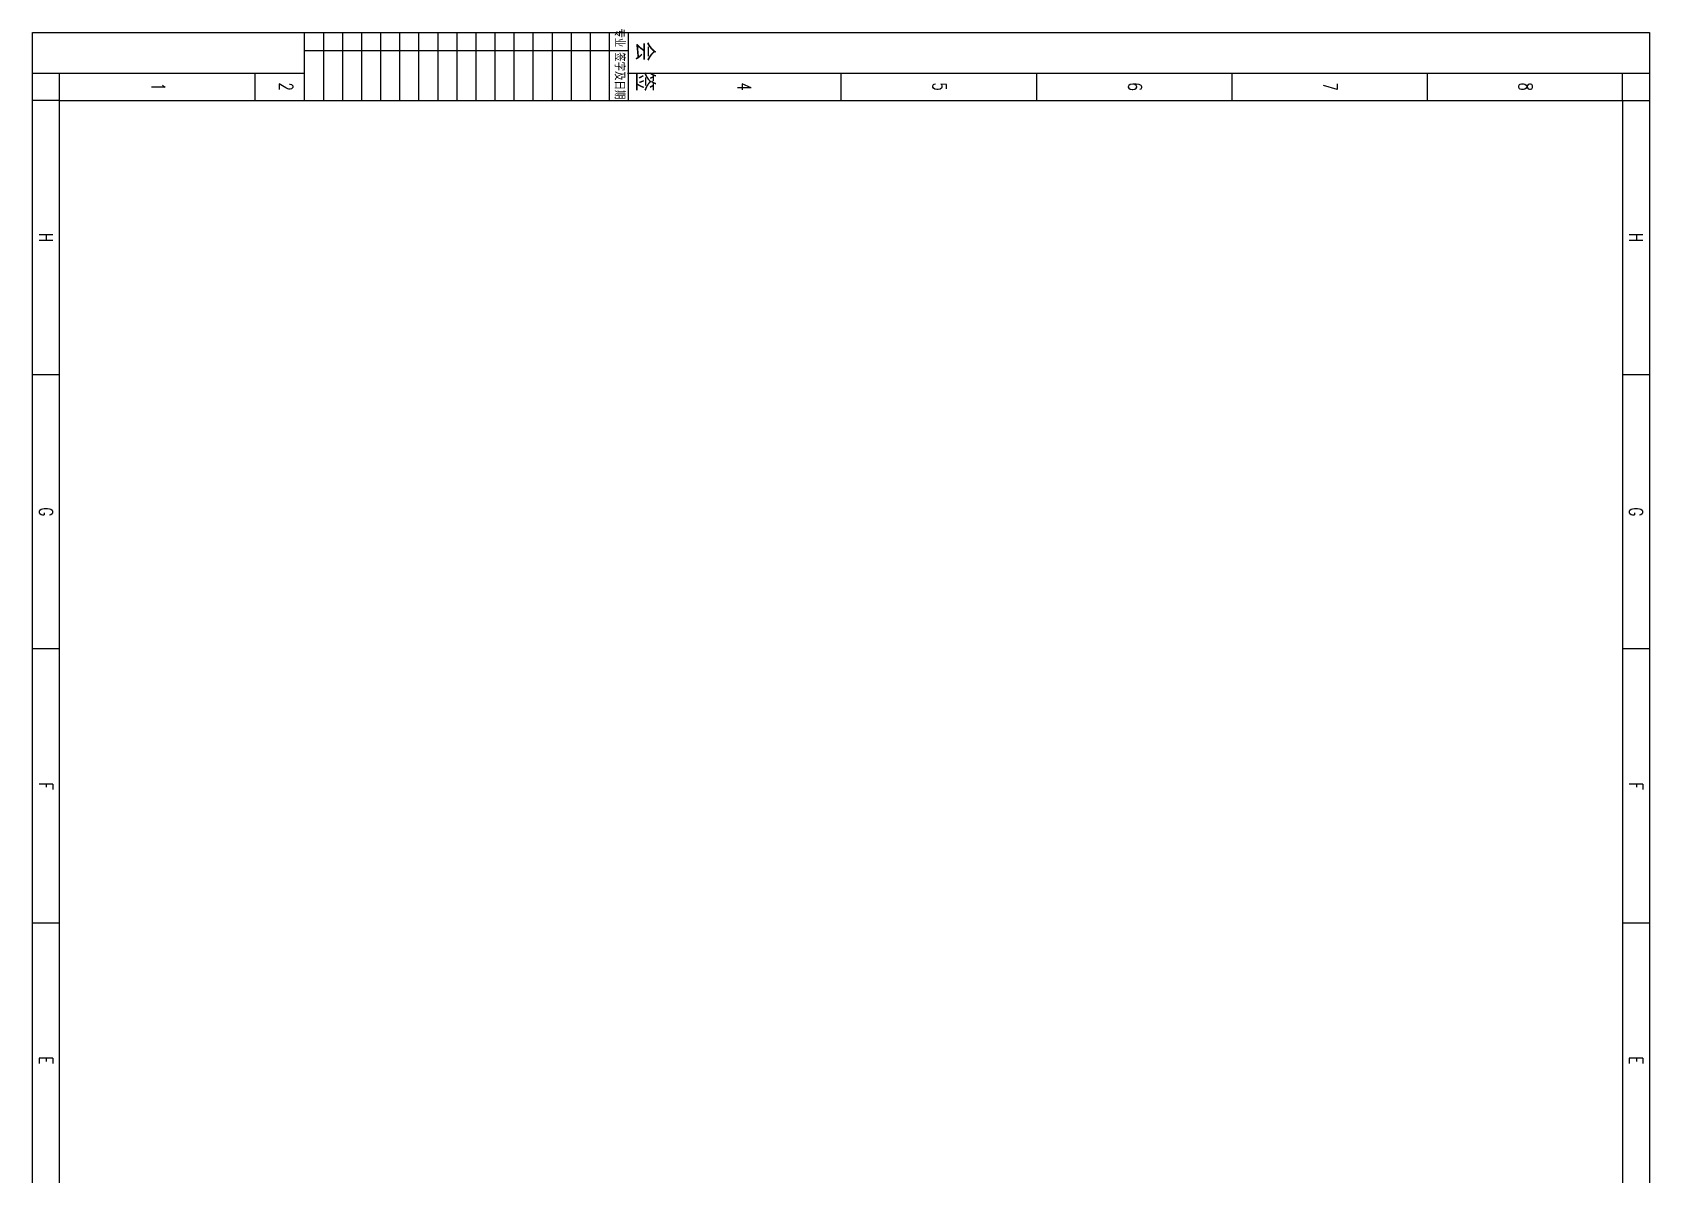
# Model space of a CAD drawing. Extents: x -1177 to -583, y 336 to 1177.
# Drawn here: x -1177 to -583, y 757 to 1177 of the extents above; entities that cross this region are included whole.
import ezdxf
from ezdxf.enums import TextEntityAlignment as Align

# ---------------------------------------------------------------- set-up
doc = ezdxf.new("R2010")
doc.units = 0
doc.header["$MEASUREMENT"] = 0
for name, color, linetype in [('内层矩形', 1, 'Continuous'), ('图框', 4, 'Continuous'), ('外层矩形', 1, 'Continuous')]:
    doc.layers.add(name, color=color, linetype=linetype)
doc.styles.add('HZ', font='txt_____.ttf', dxfattribs={"width": 0.7, "bigfont": 'HZTXT'})
doc.styles.add('ROMAND', font='romand.shx', dxfattribs={"width": 0.7, "height": 200, "bigfont": 'OCHINESE.shx'})

# ---------------------------------------------------------------- blocks, each defined once
blk = doc.blocks.new('会签')
at = {"color": 0}
for p, q in [((3629.69, -1305.73), (3604.69, -1305.73)), ((3611.37, -1424.73), (3611.37, -1305.73)), ((3629.69, -1312.73), (3604.69, -1312.73)), ((3629.69, -1319.73), (3604.69, -1319.73)), ((3629.69, -1326.73), (3604.69, -1326.73)), ((3629.69, -1333.73), (3604.69, -1333.73)), ((3629.69, -1340.73), (3604.69, -1340.73)), ((3629.69, -1347.73), (3604.69, -1347.73)), ((3629.69, -1354.73), (3604.69, -1354.73)), ((3629.69, -1361.73), (3604.69, -1361.73)), ((3629.69, -1368.73), (3604.69, -1368.73)), ((3629.69, -1375.73), (3604.69, -1375.73)), ((3629.69, -1382.73), (3604.69, -1382.73)), ((3629.69, -1389.73), (3604.69, -1389.73)), ((3629.69, -1396.73), (3604.69, -1396.73)), ((3629.69, -1403.73), (3604.69, -1403.73)), ((3629.69, -1410.73), (3604.69, -1410.73)), ((3629.69, -1417.73), (3604.69, -1417.73)), ((3629.69, -1424.73), (3604.69, -1424.73))]:
    blk.add_line(p, q, dxfattribs=at)
for s, height, style, width, p in [('会 签  ', 6, 'HZ', 0.9, (3620.9, -1302.52)), ('专业 签字及日期', 3.8, 'ROMAND', 0.7, (3616.24, -1310.89))]:
    blk.add_text(s, height=height, dxfattribs=dict(at, style=style, width=width)).set_placement(p, align=Align.CENTER)
blk = doc.blocks.new('tk1')
at = {"layer": '图框'}
for p, q in [((-831, 584), (10, 584)), ((-831, -10), (-831, 584)), ((-816, 208.63), (-816, 584)), ((-806, 574), (-806, 584)), ((-705.25, 584), (-705.25, 574)), ((-604.5, 584), (-604.5, 574)), ((-503.75, 584), (-503.75, 574)), ((-806, 574), (-816, 574)), ((-816, 502.25), (-806, 502.25)), ((-816, 430.5), (-806, 430.5)), ((-816, 358.75), (-806, 358.75)), ((-816, 287), (-806, 287)), ((-816, -10), (-816, 89.94)), ((-816, 71.75), (-806, 71.75)), ((-806, 0), (-816, 0)), ((-806, 0), (-806, -10)), ((-705.25, 0), (-705.25, -10)), ((-604.5, 0), (-604.5, -10)), ((-503.75, 0), (-503.75, -10)), ((10, -10), (-831, -10))]:
    blk.add_line(p, q, dxfattribs=at)
at = {"layer": '图框', "color": 1}
for p, q in [((-806, 574), (0, 574)), ((-806, 0), (-806, 574)), ((0, 0), (-806, 0))]:
    blk.add_line(p, q, dxfattribs=at)
at = {"color": 0}
blk.add_blockref('会签', (-4435.65, 1514.73), dxfattribs=at)
at = {"layer": '图框', "style": 'HZ', "width": 0.7}
for s, p in [('H', (-755.63, 576.5)), ('G', (-654.88, 576.5)), ('F', (-554.13, 576.5)), ('E', (-453.38, 576.5)), ('8', (-811.04, 536.01)), ('7', (-811.04, 464.26)), ('6', (-811.04, 392.51)), ('5', (-811.04, 320.76)), ('4', (-811.04, 249.01)), ('2', (-811.04, 80.69)), ('1', (-811.04, 33.76)), ('H', (-755.63, -7.5)), ('G', (-654.88, -7.5)), ('F', (-554.13, -7.5)), ('E', (-453.38, -7.5))]:
    blk.add_text(s, height=5, dxfattribs=at).set_placement(p, align=Align.CENTER)

msp = doc.modelspace()

# ---------------------------------------------------------------- linework, layer by layer
at = {"layer": '内层矩形'}
msp.add_lwpolyline([(-1166.88, 1151.93), (-592.88, 1151.93), (-592.88, 345.93), (-1166.88, 345.93)], close=True, dxfattribs=at)
at = {"layer": '外层矩形'}
msp.add_lwpolyline([(-1176.88, 1176.93), (-582.88, 1176.93), (-582.88, 335.93), (-1176.88, 335.93)], close=True, dxfattribs=at)

# ---------------------------------------------------------------- block references
at = {"linetype": 'Continuous', "rotation": 270}
msp.add_blockref('tk1', (-1166.88, 345.93), dxfattribs=at)

doc.saveas('drawing.dxf')
